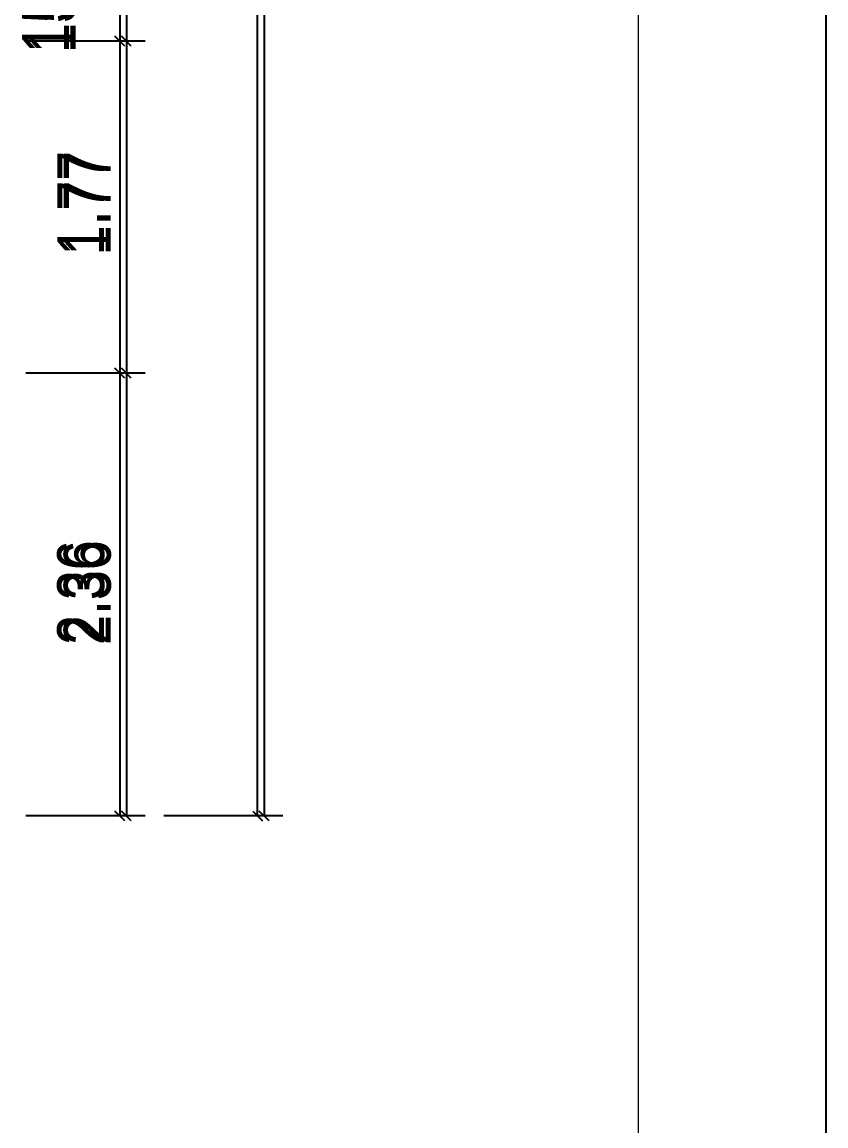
# Model space of a CAD drawing. Extents: x -996 to 41004, y -11542 to 18158.
# Drawn here: x 36719 to 41004, y -4552 to 1332 of the extents above; entities that cross this region are included whole.
import ezdxf

# ---------------------------------------------------------------- set-up
doc = ezdxf.new("R2010")
doc.units = 0
doc.header["$LTSCALE"] = 50
doc.layers.get('0').update_dxf_attribs({"lineweight": 25})
for name, color, linetype, lineweight in [('2D-NovaObj-X_Planrahmen', 7, 'Continuous', 25), ('2D-NovaObj-X_Plk Linien', 7, 'Continuous', 13), ('3D-NovaObj-X_Planrahmen', 7, 'Continuous', 25), ('3D-NovaObj-X_Plk Linien', 7, 'Continuous', 13), ('X_Planrahmen', 7, 'Continuous', 25), ('X_Plk Linien', 7, 'Continuous', 13), ('XREF-41001-A-G-O1$0$2D-NovaObj-X_Planrahmen', 7, 'Continuous', 25), ('XREF-41001-A-G-O1$0$2D-NovaObj-X_Plk Linien', 7, 'Continuous', 13), ('XREF-41001-A-G-O1$0$3D-NovaObj-X_Planrahmen', 7, 'Continuous', 25), ('XREF-41001-A-G-O1$0$3D-NovaObj-X_Plk Linien', 7, 'Continuous', 13), ('XREF-41001-A-G-O1$0$X_Planrahmen', 7, 'Continuous', 25), ('XREF-41001-A-G-O1$0$X_Plk Linien', 7, 'Continuous', 13), ('XREF-41001-A-G-O2$0$2D-NovaObj-X_Planrahmen', 7, 'Continuous', 25), ('XREF-41001-A-G-O2$0$2D-NovaObj-X_Plk Linien', 7, 'Continuous', 13), ('XREF-41001-A-G-O2$0$3D-NovaObj-X_Planrahmen', 7, 'Continuous', 25), ('XREF-41001-A-G-O2$0$3D-NovaObj-X_Plk Linien', 7, 'Continuous', 13), ('XREF-41001-A-G-O2$0$X_Planrahmen', 7, 'Continuous', 25), ('XREF-41001-A-G-O2$0$X_Plk Linien', 7, 'Continuous', 13)]:
    doc.layers.add(name, color=color, linetype=linetype, lineweight=lineweight)
for name, color, linetype, lineweight, true_color in [('X_Mass', 7, 'Continuous', 25, 0x0080ff), ('XREF-41001-A-G-O1$0$X_Mass', 7, 'Continuous', 25, 0x0080ff), ('XREF-41001-A-G-O2$0$X_Mass', 7, 'Continuous', 25, 0x0080ff)]:
    doc.layers.add(name, color=color, linetype=linetype, lineweight=lineweight, true_color=true_color)
doc.styles.get("Standard").update_dxf_attribs({"font": 'ARIALN.TTF'})
doc.styles.add('XREF-41001-A-G-O1$0$Standard', font='ARIALN.TTF')
doc.styles.add('XREF-41001-A-G-O2$0$Standard', font='ARIALN.TTF')

# ---------------------------------------------------------------- blocks, each defined once
blk = doc.blocks.new('XREF-41001-A-G-O1$0$Polygon_A0AA6LI9LL', base_point=(4.3, -8342.4))
at = {"layer": 'XREF-41001-A-G-O1$0$2D-NovaObj-X_Plk Linien', "ltscale": 0.13}
blk.add_line((40004.3, 17157.6), (40004.3, -8342.4), dxfattribs=at)
at = {"layer": 'XREF-41001-A-G-O1$0$3D-NovaObj-X_Plk Linien', "ltscale": 0.13}
blk.add_line((40004.3, 17157.6), (40004.3, -8342.4), dxfattribs=at)
blk = doc.blocks.new('XREF-41001-A-G-O1$0$Polygon_A0AA6LIALL', base_point=(-995.7, -11542.4))
at = {"layer": 'XREF-41001-A-G-O1$0$2D-NovaObj-X_Planrahmen', "ltscale": 0.25}
blk.add_line((41004.3, 18157.6), (41004.3, -11542.4), dxfattribs=at)
at = {"layer": 'XREF-41001-A-G-O1$0$3D-NovaObj-X_Planrahmen', "ltscale": 0.25}
blk.add_line((41004.3, 18157.6), (41004.3, -11542.4), dxfattribs=at)
blk = doc.blocks.new('XREF-41001-A-G-O1$0$Maß_A0AA6LIELL', base_point=(36719.2, -2926.6))
at = {"ltscale": 0.25}
for p, q in [((37240, 11099.9), (37240, -2900.1)), ((37266.5, 1203.4), (37213.5, 1256.4)), ((37340, 1229.9), (36740, 1229.9)), ((37266.5, -566.6), (37213.5, -513.6)), ((37340, -540.1), (36740, -540.1)), ((37266.5, -2926.6), (37213.5, -2873.6)), ((37340, -2900.1), (36740, -2900.1))]:
    blk.add_line(p, q, dxfattribs=at)
at = {"ltscale": 0.25, "char_height": 250, "attachment_point": 1, "rotation": 90, "style": 'XREF-41001-A-G-O1$0$Standard'}
for s, insert in [('{\\fArial Narrow;15}', (36719.2, 1166.9)), ('{\\fArial Narrow;1.77}', (36906.7, 88.2)), ('{\\fArial Narrow;2.36}', (36906.7, -1988.1))]:
    blk.add_mtext(s, dxfattribs=dict(at, insert=insert))
blk = doc.blocks.new('XREF-41001-A-G-O1')
at = {"layer": 'XREF-41001-A-G-O1$0$X_Mass', "ltscale": 0.25}
blk.add_blockref('XREF-41001-A-G-O1$0$Maß_A0AA6LIELL', (36719.2, -2926.6), dxfattribs=at)
at = {"layer": 'XREF-41001-A-G-O1$0$X_Planrahmen', "ltscale": 0.25}
blk.add_blockref('XREF-41001-A-G-O1$0$Polygon_A0AA6LIALL', (-995.7, -11542.4), dxfattribs=at)
at = {"layer": 'XREF-41001-A-G-O1$0$X_Plk Linien', "ltscale": 0.13}
blk.add_blockref('XREF-41001-A-G-O1$0$Polygon_A0AA6LI9LL', (4.3, -8342.4), dxfattribs=at)
blk = doc.blocks.new('XREF-41001-A-G-O2$0$Polygon_A0AA6LGULL', base_point=(4.3, -8342.4))
at = {"layer": 'XREF-41001-A-G-O2$0$2D-NovaObj-X_Plk Linien', "ltscale": 0.13}
blk.add_line((40004.3, 17157.6), (40004.3, -8342.4), dxfattribs=at)
at = {"layer": 'XREF-41001-A-G-O2$0$3D-NovaObj-X_Plk Linien', "ltscale": 0.13}
blk.add_line((40004.3, 17157.6), (40004.3, -8342.4), dxfattribs=at)
blk = doc.blocks.new('XREF-41001-A-G-O2$0$Polygon_A0AA6LGVLL', base_point=(-995.7, -11542.4))
at = {"layer": 'XREF-41001-A-G-O2$0$2D-NovaObj-X_Planrahmen', "ltscale": 0.25}
blk.add_line((41004.3, 18157.6), (41004.3, -11542.4), dxfattribs=at)
at = {"layer": 'XREF-41001-A-G-O2$0$3D-NovaObj-X_Planrahmen', "ltscale": 0.25}
blk.add_line((41004.3, 18157.6), (41004.3, -11542.4), dxfattribs=at)
blk = doc.blocks.new('XREF-41001-A-G-O2$0$Maß_A0AA6LGXLL', base_point=(36754.2, -2926.6))
at = {"ltscale": 0.25}
for p, q in [((37275, 11099.9), (37275, -2900.1)), ((37301.5, 1203.4), (37248.5, 1256.4)), ((37375, 1229.9), (36775, 1229.9)), ((37301.5, -566.6), (37248.5, -513.6)), ((37375, -540.1), (36775, -540.1)), ((37301.5, -2926.6), (37248.5, -2873.6)), ((37375, -2900.1), (36775, -2900.1))]:
    blk.add_line(p, q, dxfattribs=at)
at = {"ltscale": 0.25, "char_height": 250, "attachment_point": 1, "rotation": 90, "style": 'XREF-41001-A-G-O2$0$Standard'}
for s, insert in [('{\\fArial Narrow;15}', (36754.2, 1166.9)), ('{\\fArial Narrow;1.77}', (36941.7, 88.2)), ('{\\fArial Narrow;2.36}', (36941.7, -1988.1))]:
    blk.add_mtext(s, dxfattribs=dict(at, insert=insert))
blk = doc.blocks.new('XREF-41001-A-G-O2$0$Maß_A0AA6LGYLL', base_point=(37510, -2926.6))
at = {"ltscale": 0.25}
for p, q in [((38010, 11099.9), (38010, -2900.1)), ((38036.5, -2926.6), (37983.5, -2873.6)), ((38110, -2900.1), (37510, -2900.1))]:
    blk.add_line(p, q, dxfattribs=at)
blk = doc.blocks.new('XREF-41001-A-G-O2')
at = {"layer": 'XREF-41001-A-G-O2$0$X_Mass', "ltscale": 0.25}
for name, p in [('XREF-41001-A-G-O2$0$Maß_A0AA6LGXLL', (36754.2, -2926.6)), ('XREF-41001-A-G-O2$0$Maß_A0AA6LGYLL', (37510, -2926.6))]:
    blk.add_blockref(name, p, dxfattribs=at)
at = {"layer": 'XREF-41001-A-G-O2$0$X_Planrahmen', "ltscale": 0.25}
blk.add_blockref('XREF-41001-A-G-O2$0$Polygon_A0AA6LGVLL', (-995.7, -11542.4), dxfattribs=at)
at = {"layer": 'XREF-41001-A-G-O2$0$X_Plk Linien', "ltscale": 0.13}
blk.add_blockref('XREF-41001-A-G-O2$0$Polygon_A0AA6LGULL', (4.3, -8342.4), dxfattribs=at)
blk = doc.blocks.new('Polygon_A0AA6LJYLL', base_point=(-995.7, -11542.4))
at = {"layer": '2D-NovaObj-X_Planrahmen', "ltscale": 0.25}
blk.add_line((41004.3, 18157.6), (41004.3, -11542.4), dxfattribs=at)
at = {"layer": '3D-NovaObj-X_Planrahmen', "ltscale": 0.25}
blk.add_line((41004.3, 18157.6), (41004.3, -11542.4), dxfattribs=at)
blk = doc.blocks.new('Polygon_A0AA6LJZLL', base_point=(4.3, -8342.4))
at = {"layer": '2D-NovaObj-X_Plk Linien', "ltscale": 0.13}
blk.add_line((40004.3, 17157.6), (40004.3, -8342.4), dxfattribs=at)
at = {"layer": '3D-NovaObj-X_Plk Linien', "ltscale": 0.13}
blk.add_line((40004.3, 17157.6), (40004.3, -8342.4), dxfattribs=at)
blk = doc.blocks.new('Maß_A0AA6LK3LL', base_point=(36719.2, -2926.6))
at = {"ltscale": 0.25}
for p, q in [((37240, 11099.9), (37240, -2900.1)), ((37266.5, 1203.4), (37213.5, 1256.4)), ((37340, 1229.9), (36740, 1229.9)), ((37266.5, -566.6), (37213.5, -513.6)), ((37340, -540.1), (36740, -540.1)), ((37266.5, -2926.6), (37213.5, -2873.6)), ((37340, -2900.1), (36740, -2900.1))]:
    blk.add_line(p, q, dxfattribs=at)
at = {"ltscale": 0.25, "char_height": 250, "attachment_point": 1, "rotation": 90}
for s, insert in [('{\\fArial Narrow;15}', (36719.2, 1166.9)), ('{\\fArial Narrow;1.77}', (36906.7, 88.2)), ('{\\fArial Narrow;2.36}', (36906.7, -1988.1))]:
    blk.add_mtext(s, dxfattribs=dict(at, insert=insert))
blk = doc.blocks.new('Maß_A0AA6LK4LL', base_point=(37475, -2926.6))
at = {"ltscale": 0.25}
for p, q in [((37975, -2900.1), (37975, 11099.9)), ((37948.5, -2873.6), (38001.5, -2926.6)), ((38075, -2900.1), (37475, -2900.1))]:
    blk.add_line(p, q, dxfattribs=at)

msp = doc.modelspace()

# ---------------------------------------------------------------- block references
at = {"color": 8, "lineweight": 25, "ltscale": 0.25, "true_color": 0x808080}
for name, p in [('XREF-41001-A-G-O1', (0, 0, 3380)), ('XREF-41001-A-G-O2', (0, 0, 6760))]:
    msp.add_blockref(name, p, dxfattribs=at)
at = {"layer": 'X_Mass', "ltscale": 0.25}
for name, p in [('Maß_A0AA6LK3LL', (36719.2, -2926.6)), ('Maß_A0AA6LK4LL', (37475, -2926.6))]:
    msp.add_blockref(name, p, dxfattribs=at)
at = {"layer": 'X_Planrahmen', "ltscale": 0.25}
msp.add_blockref('Polygon_A0AA6LJYLL', (-995.7, -11542.4), dxfattribs=at)
at = {"layer": 'X_Plk Linien', "ltscale": 0.13}
msp.add_blockref('Polygon_A0AA6LJZLL', (4.3, -8342.4), dxfattribs=at)

doc.saveas('drawing.dxf')
